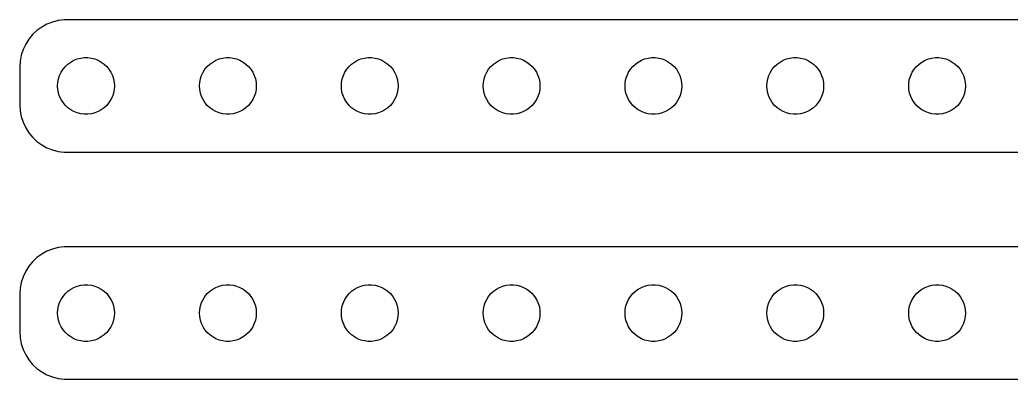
# Model space of a CAD drawing. Header units: metres. Extents: x -217 to 217, y 17 to 55.
# Drawn here: x -217 to -112.2, y 17 to 55 of the extents above; entities that cross this region are included whole.
import ezdxf

# ---------------------------------------------------------------- set-up
doc = ezdxf.new("R2010")
doc.units = ezdxf.units.M

msp = doc.modelspace()

# ---------------------------------------------------------------- linework, layer by layer
for p, q in [((-214.129, 54.5241), (-214.679, 54.2216)), ((-213.545, 54.7553), (-214.129, 54.5241)), ((-212.937, 54.9114), (-213.545, 54.7553)), ((-212.314, 54.9901), (-212.937, 54.9114)), ((212.314, 54.9901), (-212.314, 54.9901)), ((-215.187, 53.8526), (-215.645, 53.4227)), ((-214.679, 54.2216), (-215.187, 53.8526)), ((-216.045, 52.9389), (-216.382, 52.4088)), ((-215.645, 53.4227), (-216.045, 52.9389)), ((-216.649, 51.8406), (-216.843, 51.2434)), ((-216.382, 52.4088), (-216.649, 51.8406)), ((-216.961, 50.6267), (-217, 50)), ((-216.843, 51.2434), (-216.961, 50.6267)), ((-211.912, 50.3115), (-211.607, 50.533)), ((-211.607, 50.533), (-211.277, 50.7145)), ((-211.277, 50.7145), (-210.927, 50.8532)), ((-210.927, 50.8532), (-210.562, 50.9469)), ((-210.562, 50.9469), (-210.188, 50.9941)), ((-210.188, 50.9941), (-209.812, 50.9941)), ((-209.812, 50.9941), (-209.438, 50.9469)), ((-209.438, 50.9469), (-209.073, 50.8532)), ((-209.073, 50.8532), (-208.723, 50.7145)), ((-208.723, 50.7145), (-208.393, 50.533)), ((-208.393, 50.533), (-208.088, 50.3115)), ((-196.912, 50.3115), (-196.607, 50.533)), ((-196.607, 50.533), (-196.277, 50.7145)), ((-196.277, 50.7145), (-195.927, 50.8532)), ((-195.927, 50.8532), (-195.562, 50.9469)), ((-195.562, 50.9469), (-195.188, 50.9941)), ((-195.188, 50.9941), (-194.812, 50.9941)), ((-194.812, 50.9941), (-194.438, 50.9469)), ((-194.438, 50.9469), (-194.073, 50.8532)), ((-194.073, 50.8532), (-193.723, 50.7145)), ((-193.723, 50.7145), (-193.393, 50.533)), ((-193.393, 50.533), (-193.088, 50.3115)), ((-181.912, 50.3115), (-181.607, 50.533)), ((-181.607, 50.533), (-181.277, 50.7145)), ((-181.277, 50.7145), (-180.927, 50.8532)), ((-180.927, 50.8532), (-180.562, 50.9469)), ((-180.562, 50.9469), (-180.188, 50.9941)), ((-180.188, 50.9941), (-179.812, 50.9941)), ((-179.812, 50.9941), (-179.438, 50.9469)), ((-179.438, 50.9469), (-179.073, 50.8532)), ((-179.073, 50.8532), (-178.723, 50.7145)), ((-178.723, 50.7145), (-178.393, 50.533)), ((-178.393, 50.533), (-178.088, 50.3115)), ((-166.912, 50.3115), (-166.607, 50.533)), ((-166.607, 50.533), (-166.277, 50.7145)), ((-166.277, 50.7145), (-165.927, 50.8532)), ((-165.927, 50.8532), (-165.562, 50.9469)), ((-165.562, 50.9469), (-165.188, 50.9941)), ((-165.188, 50.9941), (-164.812, 50.9941)), ((-164.812, 50.9941), (-164.438, 50.9469)), ((-164.438, 50.9469), (-164.073, 50.8532)), ((-164.073, 50.8532), (-163.723, 50.7145)), ((-163.723, 50.7145), (-163.393, 50.533)), ((-163.393, 50.533), (-163.088, 50.3115)), ((-151.912, 50.3115), (-151.607, 50.533)), ((-151.607, 50.533), (-151.277, 50.7145)), ((-151.277, 50.7145), (-150.927, 50.8532)), ((-150.927, 50.8532), (-150.562, 50.9469)), ((-150.562, 50.9469), (-150.188, 50.9941)), ((-150.188, 50.9941), (-149.812, 50.9941)), ((-149.812, 50.9941), (-149.438, 50.9469)), ((-149.438, 50.9469), (-149.073, 50.8532)), ((-149.073, 50.8532), (-148.723, 50.7145)), ((-148.723, 50.7145), (-148.393, 50.533)), ((-148.393, 50.533), (-148.088, 50.3115)), ((-136.912, 50.3115), (-136.607, 50.533)), ((-136.607, 50.533), (-136.277, 50.7145)), ((-136.277, 50.7145), (-135.927, 50.8532)), ((-135.927, 50.8532), (-135.562, 50.9469)), ((-135.562, 50.9469), (-135.188, 50.9941)), ((-135.188, 50.9941), (-134.812, 50.9941)), ((-134.812, 50.9941), (-134.438, 50.9469)), ((-134.438, 50.9469), (-134.073, 50.8532)), ((-134.073, 50.8532), (-133.723, 50.7145)), ((-133.723, 50.7145), (-133.393, 50.533)), ((-133.393, 50.533), (-133.088, 50.3115)), ((-121.912, 50.3115), (-121.607, 50.533)), ((-121.607, 50.533), (-121.277, 50.7145)), ((-121.277, 50.7145), (-120.927, 50.8532)), ((-120.927, 50.8532), (-120.562, 50.9469)), ((-120.562, 50.9469), (-120.188, 50.9941)), ((-120.188, 50.9941), (-119.812, 50.9941)), ((-119.812, 50.9941), (-119.438, 50.9469)), ((-119.438, 50.9469), (-119.073, 50.8532)), ((-119.073, 50.8532), (-118.723, 50.7145)), ((-118.723, 50.7145), (-118.393, 50.533)), ((-118.393, 50.533), (-118.088, 50.3115)), ((-217, 50), (-217, 46)), ((-212.789, 49.1044), (-212.629, 49.4453)), ((-212.629, 49.4453), (-212.427, 49.7634)), ((-212.427, 49.7634), (-212.187, 50.0536)), ((-212.187, 50.0536), (-211.912, 50.3115)), ((-208.088, 50.3115), (-207.813, 50.0536)), ((-207.813, 50.0536), (-207.573, 49.7634)), ((-207.573, 49.7634), (-207.371, 49.4453)), ((-207.371, 49.4453), (-207.211, 49.1044)), ((-197.789, 49.1044), (-197.629, 49.4453)), ((-197.629, 49.4453), (-197.427, 49.7634)), ((-197.427, 49.7634), (-197.187, 50.0536)), ((-197.187, 50.0536), (-196.912, 50.3115)), ((-193.088, 50.3115), (-192.813, 50.0536)), ((-192.813, 50.0536), (-192.573, 49.7634)), ((-192.573, 49.7634), (-192.371, 49.4453)), ((-192.371, 49.4453), (-192.211, 49.1044)), ((-182.789, 49.1044), (-182.629, 49.4453)), ((-182.629, 49.4453), (-182.427, 49.7634)), ((-182.427, 49.7634), (-182.187, 50.0536)), ((-182.187, 50.0536), (-181.912, 50.3115)), ((-178.088, 50.3115), (-177.813, 50.0536)), ((-177.813, 50.0536), (-177.573, 49.7634)), ((-177.573, 49.7634), (-177.371, 49.4453)), ((-177.371, 49.4453), (-177.211, 49.1044)), ((-167.789, 49.1044), (-167.629, 49.4453)), ((-167.629, 49.4453), (-167.427, 49.7634)), ((-167.427, 49.7634), (-167.187, 50.0536)), ((-167.187, 50.0536), (-166.912, 50.3115)), ((-163.088, 50.3115), (-162.813, 50.0536)), ((-162.813, 50.0536), (-162.573, 49.7634)), ((-162.573, 49.7634), (-162.371, 49.4453)), ((-162.371, 49.4453), (-162.211, 49.1044)), ((-152.789, 49.1044), (-152.629, 49.4453)), ((-152.629, 49.4453), (-152.427, 49.7634)), ((-152.427, 49.7634), (-152.187, 50.0536)), ((-152.187, 50.0536), (-151.912, 50.3115)), ((-148.088, 50.3115), (-147.813, 50.0536)), ((-147.813, 50.0536), (-147.573, 49.7634)), ((-147.573, 49.7634), (-147.371, 49.4453)), ((-147.371, 49.4453), (-147.211, 49.1044)), ((-137.789, 49.1044), (-137.629, 49.4453)), ((-137.629, 49.4453), (-137.427, 49.7634)), ((-137.427, 49.7634), (-137.187, 50.0536)), ((-137.187, 50.0536), (-136.912, 50.3115)), ((-133.088, 50.3115), (-132.813, 50.0536)), ((-132.813, 50.0536), (-132.573, 49.7634)), ((-132.573, 49.7634), (-132.371, 49.4453)), ((-132.371, 49.4453), (-132.211, 49.1044)), ((-122.789, 49.1044), (-122.629, 49.4453)), ((-122.629, 49.4453), (-122.427, 49.7634)), ((-122.427, 49.7634), (-122.187, 50.0536)), ((-122.187, 50.0536), (-121.912, 50.3115)), ((-118.088, 50.3115), (-117.813, 50.0536)), ((-117.813, 50.0536), (-117.573, 49.7634)), ((-117.573, 49.7634), (-117.371, 49.4453)), ((-117.371, 49.4453), (-117.211, 49.1044)), ((-213, 48), (-212.976, 48.376)), ((-212.976, 48.376), (-212.906, 48.7461)), ((-212.906, 48.7461), (-212.789, 49.1044)), ((-207.211, 49.1044), (-207.094, 48.7461)), ((-207.094, 48.7461), (-207.024, 48.376)), ((-207.024, 48.376), (-207, 48)), ((-198, 48), (-197.976, 48.376)), ((-197.976, 48.376), (-197.906, 48.7461)), ((-197.906, 48.7461), (-197.789, 49.1044)), ((-192.211, 49.1044), (-192.094, 48.7461)), ((-192.094, 48.7461), (-192.024, 48.376)), ((-192.024, 48.376), (-192, 48)), ((-183, 48), (-182.976, 48.376)), ((-182.976, 48.376), (-182.906, 48.7461)), ((-182.906, 48.7461), (-182.789, 49.1044)), ((-177.211, 49.1044), (-177.094, 48.7461)), ((-177.094, 48.7461), (-177.024, 48.376)), ((-177.024, 48.376), (-177, 48)), ((-168, 48), (-167.976, 48.376)), ((-167.976, 48.376), (-167.906, 48.7461)), ((-167.906, 48.7461), (-167.789, 49.1044)), ((-162.211, 49.1044), (-162.094, 48.7461)), ((-162.094, 48.7461), (-162.024, 48.376)), ((-162.024, 48.376), (-162, 48)), ((-153, 48), (-152.976, 48.376)), ((-152.976, 48.376), (-152.906, 48.7461)), ((-152.906, 48.7461), (-152.789, 49.1044)), ((-147.211, 49.1044), (-147.094, 48.7461)), ((-147.094, 48.7461), (-147.024, 48.376)), ((-147.024, 48.376), (-147, 48)), ((-138, 48), (-137.976, 48.376)), ((-137.976, 48.376), (-137.906, 48.7461)), ((-137.906, 48.7461), (-137.789, 49.1044)), ((-132.211, 49.1044), (-132.094, 48.7461)), ((-132.094, 48.7461), (-132.024, 48.376)), ((-132.024, 48.376), (-132, 48)), ((-123, 48), (-122.976, 48.376)), ((-122.976, 48.376), (-122.906, 48.7461)), ((-122.906, 48.7461), (-122.789, 49.1044)), ((-117.211, 49.1044), (-117.094, 48.7461)), ((-117.094, 48.7461), (-117.024, 48.376)), ((-117.024, 48.376), (-117, 48)), ((-212.976, 47.624), (-213, 48)), ((-212.906, 47.2539), (-212.976, 47.624)), ((-212.789, 46.8956), (-212.906, 47.2539)), ((-207.094, 47.2539), (-207.211, 46.8956)), ((-207.024, 47.624), (-207.094, 47.2539)), ((-207, 48), (-207.024, 47.624)), ((-197.976, 47.624), (-198, 48)), ((-197.906, 47.2539), (-197.976, 47.624)), ((-197.789, 46.8956), (-197.906, 47.2539)), ((-192.094, 47.2539), (-192.211, 46.8956)), ((-192.024, 47.624), (-192.094, 47.2539)), ((-192, 48), (-192.024, 47.624)), ((-182.976, 47.624), (-183, 48)), ((-182.906, 47.2539), (-182.976, 47.624)), ((-182.789, 46.8956), (-182.906, 47.2539)), ((-177.094, 47.2539), (-177.211, 46.8956)), ((-177.024, 47.624), (-177.094, 47.2539)), ((-177, 48), (-177.024, 47.624)), ((-167.976, 47.624), (-168, 48)), ((-167.906, 47.2539), (-167.976, 47.624)), ((-167.789, 46.8956), (-167.906, 47.2539)), ((-162.094, 47.2539), (-162.211, 46.8956)), ((-162.024, 47.624), (-162.094, 47.2539)), ((-162, 48), (-162.024, 47.624)), ((-152.976, 47.624), (-153, 48)), ((-152.906, 47.2539), (-152.976, 47.624)), ((-152.789, 46.8956), (-152.906, 47.2539)), ((-147.094, 47.2539), (-147.211, 46.8956)), ((-147.024, 47.624), (-147.094, 47.2539)), ((-147, 48), (-147.024, 47.624)), ((-137.976, 47.624), (-138, 48)), ((-137.906, 47.2539), (-137.976, 47.624)), ((-137.789, 46.8956), (-137.906, 47.2539)), ((-132.094, 47.2539), (-132.211, 46.8956)), ((-132.024, 47.624), (-132.094, 47.2539)), ((-132, 48), (-132.024, 47.624)), ((-122.976, 47.624), (-123, 48)), ((-122.906, 47.2539), (-122.976, 47.624)), ((-122.789, 46.8956), (-122.906, 47.2539)), ((-117.094, 47.2539), (-117.211, 46.8956)), ((-117.024, 47.624), (-117.094, 47.2539)), ((-117, 48), (-117.024, 47.624)), ((-212.629, 46.5547), (-212.789, 46.8956)), ((-212.427, 46.2366), (-212.629, 46.5547)), ((-212.187, 45.9464), (-212.427, 46.2366)), ((-207.573, 46.2366), (-207.813, 45.9464)), ((-207.371, 46.5547), (-207.573, 46.2366)), ((-207.211, 46.8956), (-207.371, 46.5547)), ((-197.629, 46.5547), (-197.789, 46.8956)), ((-197.427, 46.2366), (-197.629, 46.5547)), ((-197.187, 45.9464), (-197.427, 46.2366)), ((-192.573, 46.2366), (-192.813, 45.9464)), ((-192.371, 46.5547), (-192.573, 46.2366)), ((-192.211, 46.8956), (-192.371, 46.5547)), ((-182.629, 46.5547), (-182.789, 46.8956)), ((-182.427, 46.2366), (-182.629, 46.5547)), ((-182.187, 45.9464), (-182.427, 46.2366)), ((-177.573, 46.2366), (-177.813, 45.9464)), ((-177.371, 46.5547), (-177.573, 46.2366)), ((-177.211, 46.8956), (-177.371, 46.5547)), ((-167.629, 46.5547), (-167.789, 46.8956)), ((-167.427, 46.2366), (-167.629, 46.5547)), ((-167.187, 45.9464), (-167.427, 46.2366)), ((-162.573, 46.2366), (-162.813, 45.9464)), ((-162.371, 46.5547), (-162.573, 46.2366)), ((-162.211, 46.8956), (-162.371, 46.5547)), ((-152.629, 46.5547), (-152.789, 46.8956)), ((-152.427, 46.2366), (-152.629, 46.5547)), ((-152.187, 45.9464), (-152.427, 46.2366)), ((-147.573, 46.2366), (-147.813, 45.9464)), ((-147.371, 46.5547), (-147.573, 46.2366)), ((-147.211, 46.8956), (-147.371, 46.5547)), ((-137.629, 46.5547), (-137.789, 46.8956)), ((-137.427, 46.2366), (-137.629, 46.5547)), ((-137.187, 45.9464), (-137.427, 46.2366)), ((-132.573, 46.2366), (-132.813, 45.9464)), ((-132.371, 46.5547), (-132.573, 46.2366)), ((-132.211, 46.8956), (-132.371, 46.5547)), ((-122.629, 46.5547), (-122.789, 46.8956)), ((-122.427, 46.2366), (-122.629, 46.5547)), ((-122.187, 45.9464), (-122.427, 46.2366)), ((-117.573, 46.2366), (-117.813, 45.9464)), ((-117.371, 46.5547), (-117.573, 46.2366)), ((-117.211, 46.8956), (-117.371, 46.5547)), ((-217, 46), (-216.961, 45.3733)), ((-216.961, 45.3733), (-216.843, 44.7566)), ((-211.912, 45.6885), (-212.187, 45.9464)), ((-211.607, 45.467), (-211.912, 45.6885)), ((-211.277, 45.2855), (-211.607, 45.467)), ((-210.927, 45.1468), (-211.277, 45.2855)), ((-210.562, 45.0531), (-210.927, 45.1468)), ((-209.073, 45.1468), (-209.438, 45.0531)), ((-208.723, 45.2855), (-209.073, 45.1468)), ((-208.393, 45.467), (-208.723, 45.2855)), ((-208.088, 45.6885), (-208.393, 45.467)), ((-207.813, 45.9464), (-208.088, 45.6885)), ((-196.912, 45.6885), (-197.187, 45.9464)), ((-196.607, 45.467), (-196.912, 45.6885)), ((-196.277, 45.2855), (-196.607, 45.467)), ((-195.927, 45.1468), (-196.277, 45.2855)), ((-195.562, 45.0531), (-195.927, 45.1468)), ((-194.073, 45.1468), (-194.438, 45.0531)), ((-193.723, 45.2855), (-194.073, 45.1468)), ((-193.393, 45.467), (-193.723, 45.2855)), ((-193.088, 45.6885), (-193.393, 45.467)), ((-192.813, 45.9464), (-193.088, 45.6885)), ((-181.912, 45.6885), (-182.187, 45.9464)), ((-181.607, 45.467), (-181.912, 45.6885)), ((-181.277, 45.2855), (-181.607, 45.467)), ((-180.927, 45.1468), (-181.277, 45.2855)), ((-180.562, 45.0531), (-180.927, 45.1468)), ((-179.073, 45.1468), (-179.438, 45.0531)), ((-178.723, 45.2855), (-179.073, 45.1468)), ((-178.393, 45.467), (-178.723, 45.2855)), ((-178.088, 45.6885), (-178.393, 45.467)), ((-177.813, 45.9464), (-178.088, 45.6885)), ((-166.912, 45.6885), (-167.187, 45.9464)), ((-166.607, 45.467), (-166.912, 45.6885)), ((-166.277, 45.2855), (-166.607, 45.467)), ((-165.927, 45.1468), (-166.277, 45.2855)), ((-165.562, 45.0531), (-165.927, 45.1468)), ((-164.073, 45.1468), (-164.438, 45.0531)), ((-163.723, 45.2855), (-164.073, 45.1468)), ((-163.393, 45.467), (-163.723, 45.2855)), ((-163.088, 45.6885), (-163.393, 45.467)), ((-162.813, 45.9464), (-163.088, 45.6885)), ((-151.912, 45.6885), (-152.187, 45.9464)), ((-151.607, 45.467), (-151.912, 45.6885)), ((-151.277, 45.2855), (-151.607, 45.467)), ((-150.927, 45.1468), (-151.277, 45.2855)), ((-150.562, 45.0531), (-150.927, 45.1468)), ((-149.073, 45.1468), (-149.438, 45.0531)), ((-148.723, 45.2855), (-149.073, 45.1468)), ((-148.393, 45.467), (-148.723, 45.2855)), ((-148.088, 45.6885), (-148.393, 45.467)), ((-147.813, 45.9464), (-148.088, 45.6885)), ((-136.912, 45.6885), (-137.187, 45.9464)), ((-136.607, 45.467), (-136.912, 45.6885)), ((-136.277, 45.2855), (-136.607, 45.467)), ((-135.927, 45.1468), (-136.277, 45.2855)), ((-135.562, 45.0531), (-135.927, 45.1468)), ((-134.073, 45.1468), (-134.438, 45.0531)), ((-133.723, 45.2855), (-134.073, 45.1468)), ((-133.393, 45.467), (-133.723, 45.2855)), ((-133.088, 45.6885), (-133.393, 45.467)), ((-132.813, 45.9464), (-133.088, 45.6885)), ((-121.912, 45.6885), (-122.187, 45.9464)), ((-121.607, 45.467), (-121.912, 45.6885)), ((-121.277, 45.2855), (-121.607, 45.467)), ((-120.927, 45.1468), (-121.277, 45.2855)), ((-120.562, 45.0531), (-120.927, 45.1468)), ((-119.073, 45.1468), (-119.438, 45.0531)), ((-118.723, 45.2855), (-119.073, 45.1468)), ((-118.393, 45.467), (-118.723, 45.2855)), ((-118.088, 45.6885), (-118.393, 45.467)), ((-117.813, 45.9464), (-118.088, 45.6885)), ((-216.843, 44.7566), (-216.649, 44.1594)), ((-216.649, 44.1594), (-216.382, 43.5912)), ((-210.188, 45.0059), (-210.562, 45.0531)), ((-209.812, 45.0059), (-210.188, 45.0059)), ((-209.438, 45.0531), (-209.812, 45.0059)), ((-195.188, 45.0059), (-195.562, 45.0531)), ((-194.812, 45.0059), (-195.188, 45.0059)), ((-194.438, 45.0531), (-194.812, 45.0059)), ((-180.188, 45.0059), (-180.562, 45.0531)), ((-179.812, 45.0059), (-180.188, 45.0059)), ((-179.438, 45.0531), (-179.812, 45.0059)), ((-165.188, 45.0059), (-165.562, 45.0531)), ((-164.812, 45.0059), (-165.188, 45.0059)), ((-164.438, 45.0531), (-164.812, 45.0059)), ((-150.188, 45.0059), (-150.562, 45.0531)), ((-149.812, 45.0059), (-150.188, 45.0059)), ((-149.438, 45.0531), (-149.812, 45.0059)), ((-135.188, 45.0059), (-135.562, 45.0531)), ((-134.812, 45.0059), (-135.188, 45.0059)), ((-134.438, 45.0531), (-134.812, 45.0059)), ((-120.188, 45.0059), (-120.562, 45.0531)), ((-119.812, 45.0059), (-120.188, 45.0059)), ((-119.438, 45.0531), (-119.812, 45.0059)), ((-216.382, 43.5912), (-216.045, 43.0611)), ((-216.045, 43.0611), (-215.645, 42.5773)), ((-215.645, 42.5773), (-215.187, 42.1474)), ((-215.187, 42.1474), (-214.679, 41.7784)), ((-214.679, 41.7784), (-214.129, 41.4759)), ((-214.129, 41.4759), (-213.545, 41.2447)), ((-213.545, 41.2447), (-212.937, 41.0886)), ((-212.937, 41.0886), (-212.314, 41.0099)), ((-212.314, 41.0099), (212.314, 41.0099)), ((-214.129, 30.5241), (-214.679, 30.2216)), ((-213.545, 30.7553), (-214.129, 30.5241)), ((-212.937, 30.9114), (-213.545, 30.7553)), ((-212.314, 30.9901), (-212.937, 30.9114)), ((212.314, 30.9901), (-212.314, 30.9901)), ((-215.645, 29.4227), (-216.045, 28.9389)), ((-215.187, 29.8526), (-215.645, 29.4227)), ((-214.679, 30.2216), (-215.187, 29.8526)), ((-216.382, 28.4088), (-216.649, 27.8406)), ((-216.045, 28.9389), (-216.382, 28.4088)), ((-216.649, 27.8406), (-216.843, 27.2434)), ((-216.961, 26.6267), (-217, 26)), ((-216.843, 27.2434), (-216.961, 26.6267)), ((-212.187, 26.0536), (-211.912, 26.3115)), ((-211.912, 26.3115), (-211.607, 26.533)), ((-211.607, 26.533), (-211.277, 26.7145)), ((-211.277, 26.7145), (-210.927, 26.8532)), ((-210.927, 26.8532), (-210.562, 26.9469)), ((-210.562, 26.9469), (-210.188, 26.9941)), ((-210.188, 26.9941), (-209.812, 26.9941)), ((-209.812, 26.9941), (-209.438, 26.9469)), ((-209.438, 26.9469), (-209.073, 26.8532)), ((-209.073, 26.8532), (-208.723, 26.7145)), ((-208.723, 26.7145), (-208.393, 26.533)), ((-208.393, 26.533), (-208.088, 26.3115)), ((-208.088, 26.3115), (-207.813, 26.0536)), ((-197.187, 26.0536), (-196.912, 26.3115)), ((-196.912, 26.3115), (-196.607, 26.533)), ((-196.607, 26.533), (-196.277, 26.7145)), ((-196.277, 26.7145), (-195.927, 26.8532)), ((-195.927, 26.8532), (-195.562, 26.9469)), ((-195.562, 26.9469), (-195.188, 26.9941)), ((-195.188, 26.9941), (-194.812, 26.9941)), ((-194.812, 26.9941), (-194.438, 26.9469)), ((-194.438, 26.9469), (-194.073, 26.8532)), ((-194.073, 26.8532), (-193.723, 26.7145)), ((-193.723, 26.7145), (-193.393, 26.533)), ((-193.393, 26.533), (-193.088, 26.3115)), ((-193.088, 26.3115), (-192.813, 26.0536)), ((-182.187, 26.0536), (-181.912, 26.3115)), ((-181.912, 26.3115), (-181.607, 26.533)), ((-181.607, 26.533), (-181.277, 26.7145)), ((-181.277, 26.7145), (-180.927, 26.8532)), ((-180.927, 26.8532), (-180.562, 26.9469)), ((-180.562, 26.9469), (-180.188, 26.9941)), ((-180.188, 26.9941), (-179.812, 26.9941)), ((-179.812, 26.9941), (-179.438, 26.9469)), ((-179.438, 26.9469), (-179.073, 26.8532)), ((-179.073, 26.8532), (-178.723, 26.7145)), ((-178.723, 26.7145), (-178.393, 26.533)), ((-178.393, 26.533), (-178.088, 26.3115)), ((-178.088, 26.3115), (-177.813, 26.0536)), ((-167.187, 26.0536), (-166.912, 26.3115)), ((-166.912, 26.3115), (-166.607, 26.533)), ((-166.607, 26.533), (-166.277, 26.7145)), ((-166.277, 26.7145), (-165.927, 26.8532)), ((-165.927, 26.8532), (-165.562, 26.9469)), ((-165.562, 26.9469), (-165.188, 26.9941)), ((-165.188, 26.9941), (-164.812, 26.9941)), ((-164.812, 26.9941), (-164.438, 26.9469)), ((-164.438, 26.9469), (-164.073, 26.8532)), ((-164.073, 26.8532), (-163.723, 26.7145)), ((-163.723, 26.7145), (-163.393, 26.533)), ((-163.393, 26.533), (-163.088, 26.3115)), ((-163.088, 26.3115), (-162.813, 26.0536)), ((-152.187, 26.0536), (-151.912, 26.3115)), ((-151.912, 26.3115), (-151.607, 26.533)), ((-151.607, 26.533), (-151.277, 26.7145)), ((-151.277, 26.7145), (-150.927, 26.8532)), ((-150.927, 26.8532), (-150.562, 26.9469)), ((-150.562, 26.9469), (-150.188, 26.9941)), ((-150.188, 26.9941), (-149.812, 26.9941)), ((-149.812, 26.9941), (-149.438, 26.9469)), ((-149.438, 26.9469), (-149.073, 26.8532)), ((-149.073, 26.8532), (-148.723, 26.7145)), ((-148.723, 26.7145), (-148.393, 26.533)), ((-148.393, 26.533), (-148.088, 26.3115)), ((-148.088, 26.3115), (-147.813, 26.0536)), ((-137.187, 26.0536), (-136.912, 26.3115)), ((-136.912, 26.3115), (-136.607, 26.533)), ((-136.607, 26.533), (-136.277, 26.7145)), ((-136.277, 26.7145), (-135.927, 26.8532)), ((-135.927, 26.8532), (-135.562, 26.9469)), ((-135.562, 26.9469), (-135.188, 26.9941)), ((-135.188, 26.9941), (-134.812, 26.9941)), ((-134.812, 26.9941), (-134.438, 26.9469)), ((-134.438, 26.9469), (-134.073, 26.8532)), ((-134.073, 26.8532), (-133.723, 26.7145)), ((-133.723, 26.7145), (-133.393, 26.533)), ((-133.393, 26.533), (-133.088, 26.3115)), ((-133.088, 26.3115), (-132.813, 26.0536)), ((-122.187, 26.0536), (-121.912, 26.3115)), ((-121.912, 26.3115), (-121.607, 26.533)), ((-121.607, 26.533), (-121.277, 26.7145)), ((-121.277, 26.7145), (-120.927, 26.8532)), ((-120.927, 26.8532), (-120.562, 26.9469)), ((-120.562, 26.9469), (-120.188, 26.9941)), ((-120.188, 26.9941), (-119.812, 26.9941)), ((-119.812, 26.9941), (-119.438, 26.9469)), ((-119.438, 26.9469), (-119.073, 26.8532)), ((-119.073, 26.8532), (-118.723, 26.7145)), ((-118.723, 26.7145), (-118.393, 26.533)), ((-118.393, 26.533), (-118.088, 26.3115)), ((-118.088, 26.3115), (-117.813, 26.0536)), ((-217, 26), (-217, 22)), ((-212.789, 25.1044), (-212.629, 25.4453)), ((-212.629, 25.4453), (-212.427, 25.7634)), ((-212.427, 25.7634), (-212.187, 26.0536)), ((-207.813, 26.0536), (-207.573, 25.7634)), ((-207.573, 25.7634), (-207.371, 25.4453)), ((-207.371, 25.4453), (-207.211, 25.1044)), ((-197.789, 25.1044), (-197.629, 25.4453)), ((-197.629, 25.4453), (-197.427, 25.7634)), ((-197.427, 25.7634), (-197.187, 26.0536)), ((-192.813, 26.0536), (-192.573, 25.7634)), ((-192.573, 25.7634), (-192.371, 25.4453)), ((-192.371, 25.4453), (-192.211, 25.1044)), ((-182.789, 25.1044), (-182.629, 25.4453)), ((-182.629, 25.4453), (-182.427, 25.7634)), ((-182.427, 25.7634), (-182.187, 26.0536)), ((-177.813, 26.0536), (-177.573, 25.7634)), ((-177.573, 25.7634), (-177.371, 25.4453)), ((-177.371, 25.4453), (-177.211, 25.1044)), ((-167.789, 25.1044), (-167.629, 25.4453)), ((-167.629, 25.4453), (-167.427, 25.7634)), ((-167.427, 25.7634), (-167.187, 26.0536)), ((-162.813, 26.0536), (-162.573, 25.7634)), ((-162.573, 25.7634), (-162.371, 25.4453)), ((-162.371, 25.4453), (-162.211, 25.1044)), ((-152.789, 25.1044), (-152.629, 25.4453)), ((-152.629, 25.4453), (-152.427, 25.7634)), ((-152.427, 25.7634), (-152.187, 26.0536)), ((-147.813, 26.0536), (-147.573, 25.7634)), ((-147.573, 25.7634), (-147.371, 25.4453)), ((-147.371, 25.4453), (-147.211, 25.1044)), ((-137.789, 25.1044), (-137.629, 25.4453)), ((-137.629, 25.4453), (-137.427, 25.7634)), ((-137.427, 25.7634), (-137.187, 26.0536)), ((-132.813, 26.0536), (-132.573, 25.7634)), ((-132.573, 25.7634), (-132.371, 25.4453)), ((-132.371, 25.4453), (-132.211, 25.1044)), ((-122.789, 25.1044), (-122.629, 25.4453)), ((-122.629, 25.4453), (-122.427, 25.7634)), ((-122.427, 25.7634), (-122.187, 26.0536)), ((-117.813, 26.0536), (-117.573, 25.7634)), ((-117.573, 25.7634), (-117.371, 25.4453)), ((-117.371, 25.4453), (-117.211, 25.1044)), ((-213, 24), (-212.976, 24.376)), ((-212.976, 24.376), (-212.906, 24.7461)), ((-212.906, 24.7461), (-212.789, 25.1044)), ((-207.211, 25.1044), (-207.094, 24.7461)), ((-207.094, 24.7461), (-207.024, 24.376)), ((-207.024, 24.376), (-207, 24)), ((-198, 24), (-197.976, 24.376)), ((-197.976, 24.376), (-197.906, 24.7461)), ((-197.906, 24.7461), (-197.789, 25.1044)), ((-192.211, 25.1044), (-192.094, 24.7461)), ((-192.094, 24.7461), (-192.024, 24.376)), ((-192.024, 24.376), (-192, 24)), ((-183, 24), (-182.976, 24.376)), ((-182.976, 24.376), (-182.906, 24.7461)), ((-182.906, 24.7461), (-182.789, 25.1044)), ((-177.211, 25.1044), (-177.094, 24.7461)), ((-177.094, 24.7461), (-177.024, 24.376)), ((-177.024, 24.376), (-177, 24)), ((-168, 24), (-167.976, 24.376)), ((-167.976, 24.376), (-167.906, 24.7461)), ((-167.906, 24.7461), (-167.789, 25.1044)), ((-162.211, 25.1044), (-162.094, 24.7461)), ((-162.094, 24.7461), (-162.024, 24.376)), ((-162.024, 24.376), (-162, 24)), ((-153, 24), (-152.976, 24.376)), ((-152.976, 24.376), (-152.906, 24.7461)), ((-152.906, 24.7461), (-152.789, 25.1044)), ((-147.211, 25.1044), (-147.094, 24.7461)), ((-147.094, 24.7461), (-147.024, 24.376)), ((-147.024, 24.376), (-147, 24)), ((-138, 24), (-137.976, 24.376)), ((-137.976, 24.376), (-137.906, 24.7461)), ((-137.906, 24.7461), (-137.789, 25.1044)), ((-132.211, 25.1044), (-132.094, 24.7461)), ((-132.094, 24.7461), (-132.024, 24.376)), ((-132.024, 24.376), (-132, 24)), ((-123, 24), (-122.976, 24.376)), ((-122.976, 24.376), (-122.906, 24.7461)), ((-122.906, 24.7461), (-122.789, 25.1044)), ((-117.211, 25.1044), (-117.094, 24.7461)), ((-117.094, 24.7461), (-117.024, 24.376)), ((-117.024, 24.376), (-117, 24)), ((-212.976, 23.624), (-213, 24)), ((-212.906, 23.2539), (-212.976, 23.624)), ((-212.789, 22.8956), (-212.906, 23.2539)), ((-207.094, 23.2539), (-207.211, 22.8956)), ((-207.024, 23.624), (-207.094, 23.2539)), ((-207, 24), (-207.024, 23.624)), ((-197.976, 23.624), (-198, 24)), ((-197.906, 23.2539), (-197.976, 23.624)), ((-197.789, 22.8956), (-197.906, 23.2539)), ((-192.094, 23.2539), (-192.211, 22.8956)), ((-192.024, 23.624), (-192.094, 23.2539)), ((-192, 24), (-192.024, 23.624)), ((-182.976, 23.624), (-183, 24)), ((-182.906, 23.2539), (-182.976, 23.624)), ((-182.789, 22.8956), (-182.906, 23.2539)), ((-177.094, 23.2539), (-177.211, 22.8956)), ((-177.024, 23.624), (-177.094, 23.2539)), ((-177, 24), (-177.024, 23.624)), ((-167.976, 23.624), (-168, 24)), ((-167.906, 23.2539), (-167.976, 23.624)), ((-167.789, 22.8956), (-167.906, 23.2539)), ((-162.094, 23.2539), (-162.211, 22.8956)), ((-162.024, 23.624), (-162.094, 23.2539)), ((-162, 24), (-162.024, 23.624)), ((-152.976, 23.624), (-153, 24)), ((-152.906, 23.2539), (-152.976, 23.624)), ((-152.789, 22.8956), (-152.906, 23.2539)), ((-147.094, 23.2539), (-147.211, 22.8956)), ((-147.024, 23.624), (-147.094, 23.2539)), ((-147, 24), (-147.024, 23.624)), ((-137.976, 23.624), (-138, 24)), ((-137.906, 23.2539), (-137.976, 23.624)), ((-137.789, 22.8956), (-137.906, 23.2539)), ((-132.094, 23.2539), (-132.211, 22.8956)), ((-132.024, 23.624), (-132.094, 23.2539)), ((-132, 24), (-132.024, 23.624)), ((-122.976, 23.624), (-123, 24)), ((-122.906, 23.2539), (-122.976, 23.624)), ((-122.789, 22.8956), (-122.906, 23.2539)), ((-117.094, 23.2539), (-117.211, 22.8956)), ((-117.024, 23.624), (-117.094, 23.2539)), ((-117, 24), (-117.024, 23.624)), ((-212.629, 22.5547), (-212.789, 22.8956)), ((-212.427, 22.2366), (-212.629, 22.5547)), ((-212.187, 21.9464), (-212.427, 22.2366)), ((-207.573, 22.2366), (-207.813, 21.9464)), ((-207.371, 22.5547), (-207.573, 22.2366)), ((-207.211, 22.8956), (-207.371, 22.5547)), ((-197.629, 22.5547), (-197.789, 22.8956)), ((-197.427, 22.2366), (-197.629, 22.5547)), ((-197.187, 21.9464), (-197.427, 22.2366)), ((-192.573, 22.2366), (-192.813, 21.9464)), ((-192.371, 22.5547), (-192.573, 22.2366)), ((-192.211, 22.8956), (-192.371, 22.5547)), ((-182.629, 22.5547), (-182.789, 22.8956)), ((-182.427, 22.2366), (-182.629, 22.5547)), ((-182.187, 21.9464), (-182.427, 22.2366)), ((-177.573, 22.2366), (-177.813, 21.9464)), ((-177.371, 22.5547), (-177.573, 22.2366)), ((-177.211, 22.8956), (-177.371, 22.5547)), ((-167.629, 22.5547), (-167.789, 22.8956)), ((-167.427, 22.2366), (-167.629, 22.5547)), ((-167.187, 21.9464), (-167.427, 22.2366)), ((-162.573, 22.2366), (-162.813, 21.9464)), ((-162.371, 22.5547), (-162.573, 22.2366)), ((-162.211, 22.8956), (-162.371, 22.5547)), ((-152.629, 22.5547), (-152.789, 22.8956)), ((-152.427, 22.2366), (-152.629, 22.5547)), ((-152.187, 21.9464), (-152.427, 22.2366)), ((-147.573, 22.2366), (-147.813, 21.9464)), ((-147.371, 22.5547), (-147.573, 22.2366)), ((-147.211, 22.8956), (-147.371, 22.5547)), ((-137.629, 22.5547), (-137.789, 22.8956)), ((-137.427, 22.2366), (-137.629, 22.5547)), ((-137.187, 21.9464), (-137.427, 22.2366)), ((-132.573, 22.2366), (-132.813, 21.9464)), ((-132.371, 22.5547), (-132.573, 22.2366)), ((-132.211, 22.8956), (-132.371, 22.5547)), ((-122.629, 22.5547), (-122.789, 22.8956)), ((-122.427, 22.2366), (-122.629, 22.5547)), ((-122.187, 21.9464), (-122.427, 22.2366)), ((-117.573, 22.2366), (-117.813, 21.9464)), ((-117.371, 22.5547), (-117.573, 22.2366)), ((-117.211, 22.8956), (-117.371, 22.5547)), ((-217, 22), (-216.961, 21.3733)), ((-216.961, 21.3733), (-216.843, 20.7566)), ((-211.912, 21.6885), (-212.187, 21.9464)), ((-211.607, 21.467), (-211.912, 21.6885)), ((-211.277, 21.2855), (-211.607, 21.467)), ((-210.927, 21.1468), (-211.277, 21.2855)), ((-210.562, 21.0531), (-210.927, 21.1468)), ((-210.188, 21.0059), (-210.562, 21.0531)), ((-209.812, 21.0059), (-210.188, 21.0059)), ((-209.438, 21.0531), (-209.812, 21.0059)), ((-209.073, 21.1468), (-209.438, 21.0531)), ((-208.723, 21.2855), (-209.073, 21.1468)), ((-208.393, 21.467), (-208.723, 21.2855)), ((-208.088, 21.6885), (-208.393, 21.467)), ((-207.813, 21.9464), (-208.088, 21.6885)), ((-196.912, 21.6885), (-197.187, 21.9464)), ((-196.607, 21.467), (-196.912, 21.6885)), ((-196.277, 21.2855), (-196.607, 21.467)), ((-195.927, 21.1468), (-196.277, 21.2855)), ((-195.562, 21.0531), (-195.927, 21.1468)), ((-195.188, 21.0059), (-195.562, 21.0531)), ((-194.812, 21.0059), (-195.188, 21.0059)), ((-194.438, 21.0531), (-194.812, 21.0059)), ((-194.073, 21.1468), (-194.438, 21.0531)), ((-193.723, 21.2855), (-194.073, 21.1468)), ((-193.393, 21.467), (-193.723, 21.2855)), ((-193.088, 21.6885), (-193.393, 21.467)), ((-192.813, 21.9464), (-193.088, 21.6885)), ((-181.912, 21.6885), (-182.187, 21.9464)), ((-181.607, 21.467), (-181.912, 21.6885)), ((-181.277, 21.2855), (-181.607, 21.467)), ((-180.927, 21.1468), (-181.277, 21.2855)), ((-180.562, 21.0531), (-180.927, 21.1468)), ((-180.188, 21.0059), (-180.562, 21.0531)), ((-179.812, 21.0059), (-180.188, 21.0059)), ((-179.438, 21.0531), (-179.812, 21.0059)), ((-179.073, 21.1468), (-179.438, 21.0531)), ((-178.723, 21.2855), (-179.073, 21.1468)), ((-178.393, 21.467), (-178.723, 21.2855)), ((-178.088, 21.6885), (-178.393, 21.467)), ((-177.813, 21.9464), (-178.088, 21.6885)), ((-166.912, 21.6885), (-167.187, 21.9464)), ((-166.607, 21.467), (-166.912, 21.6885)), ((-166.277, 21.2855), (-166.607, 21.467)), ((-165.927, 21.1468), (-166.277, 21.2855)), ((-165.562, 21.0531), (-165.927, 21.1468)), ((-165.188, 21.0059), (-165.562, 21.0531)), ((-164.812, 21.0059), (-165.188, 21.0059)), ((-164.438, 21.0531), (-164.812, 21.0059)), ((-164.073, 21.1468), (-164.438, 21.0531)), ((-163.723, 21.2855), (-164.073, 21.1468)), ((-163.393, 21.467), (-163.723, 21.2855)), ((-163.088, 21.6885), (-163.393, 21.467)), ((-162.813, 21.9464), (-163.088, 21.6885)), ((-151.912, 21.6885), (-152.187, 21.9464)), ((-151.607, 21.467), (-151.912, 21.6885)), ((-151.277, 21.2855), (-151.607, 21.467)), ((-150.927, 21.1468), (-151.277, 21.2855)), ((-150.562, 21.0531), (-150.927, 21.1468)), ((-150.188, 21.0059), (-150.562, 21.0531)), ((-149.812, 21.0059), (-150.188, 21.0059)), ((-149.438, 21.0531), (-149.812, 21.0059)), ((-149.073, 21.1468), (-149.438, 21.0531)), ((-148.723, 21.2855), (-149.073, 21.1468)), ((-148.393, 21.467), (-148.723, 21.2855)), ((-148.088, 21.6885), (-148.393, 21.467)), ((-147.813, 21.9464), (-148.088, 21.6885)), ((-136.912, 21.6885), (-137.187, 21.9464)), ((-136.607, 21.467), (-136.912, 21.6885)), ((-136.277, 21.2855), (-136.607, 21.467)), ((-135.927, 21.1468), (-136.277, 21.2855)), ((-135.562, 21.0531), (-135.927, 21.1468)), ((-135.188, 21.0059), (-135.562, 21.0531)), ((-134.812, 21.0059), (-135.188, 21.0059)), ((-134.438, 21.0531), (-134.812, 21.0059)), ((-134.073, 21.1468), (-134.438, 21.0531)), ((-133.723, 21.2855), (-134.073, 21.1468)), ((-133.393, 21.467), (-133.723, 21.2855)), ((-133.088, 21.6885), (-133.393, 21.467)), ((-132.813, 21.9464), (-133.088, 21.6885)), ((-121.912, 21.6885), (-122.187, 21.9464)), ((-121.607, 21.467), (-121.912, 21.6885)), ((-121.277, 21.2855), (-121.607, 21.467)), ((-120.927, 21.1468), (-121.277, 21.2855)), ((-120.562, 21.0531), (-120.927, 21.1468)), ((-120.188, 21.0059), (-120.562, 21.0531)), ((-119.812, 21.0059), (-120.188, 21.0059)), ((-119.438, 21.0531), (-119.812, 21.0059)), ((-119.073, 21.1468), (-119.438, 21.0531)), ((-118.723, 21.2855), (-119.073, 21.1468)), ((-118.393, 21.467), (-118.723, 21.2855)), ((-118.088, 21.6885), (-118.393, 21.467)), ((-117.813, 21.9464), (-118.088, 21.6885)), ((-216.843, 20.7566), (-216.649, 20.1594)), ((-216.649, 20.1594), (-216.382, 19.5912)), ((-216.382, 19.5912), (-216.045, 19.0611)), ((-216.045, 19.0611), (-215.645, 18.5773)), ((-215.645, 18.5773), (-215.187, 18.1474)), ((-215.187, 18.1474), (-214.679, 17.7784)), ((-214.679, 17.7784), (-214.129, 17.4759)), ((-214.129, 17.4759), (-213.545, 17.2447)), ((-213.545, 17.2447), (-212.937, 17.0886)), ((-212.937, 17.0886), (-212.314, 17.0099)), ((-212.314, 17.0099), (212.314, 17.0099))]:
    msp.add_line(p, q)

doc.saveas('drawing.dxf')
